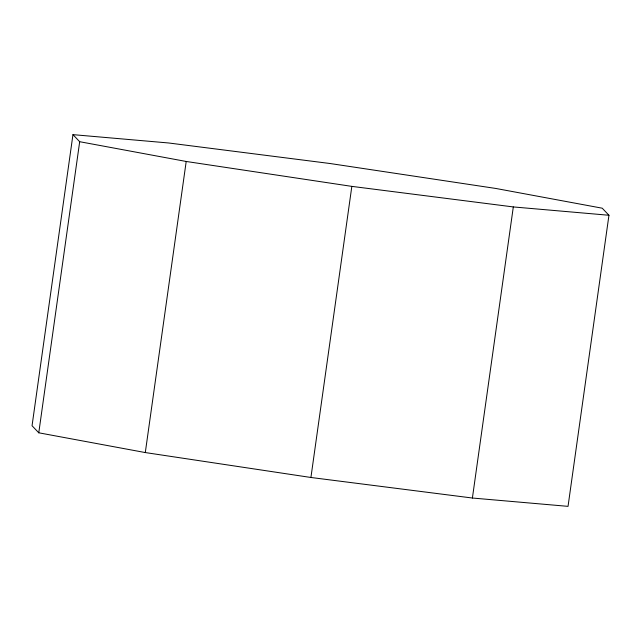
<?xml version="1.0" encoding="UTF-8"?>
<svg xmlns="http://www.w3.org/2000/svg" width="641" height="641" viewBox="0 0 641 641"><rect width="100%" height="100%" fill="white"/><g stroke="black" fill="none" stroke-linecap="round" stroke-linejoin="round"><path stroke-width="0.96" d="M72.962 134.642L32.05 425.736L38.772 432.803L145.299 452.562L310.925 477.481L472.401 498.025L568.038 506.358L608.95 215.264L602.228 208.197L495.701 188.438L330.075 163.519L168.599 142.975L72.962 134.642L79.684 141.709L186.202 161.468L351.837 186.379L513.313 206.931L608.95 215.264M38.772 432.803L79.684 141.709M145.299 452.562L186.202 161.468M310.925 477.481L351.837 186.379M472.401 498.025L513.313 206.931"/></g></svg>
